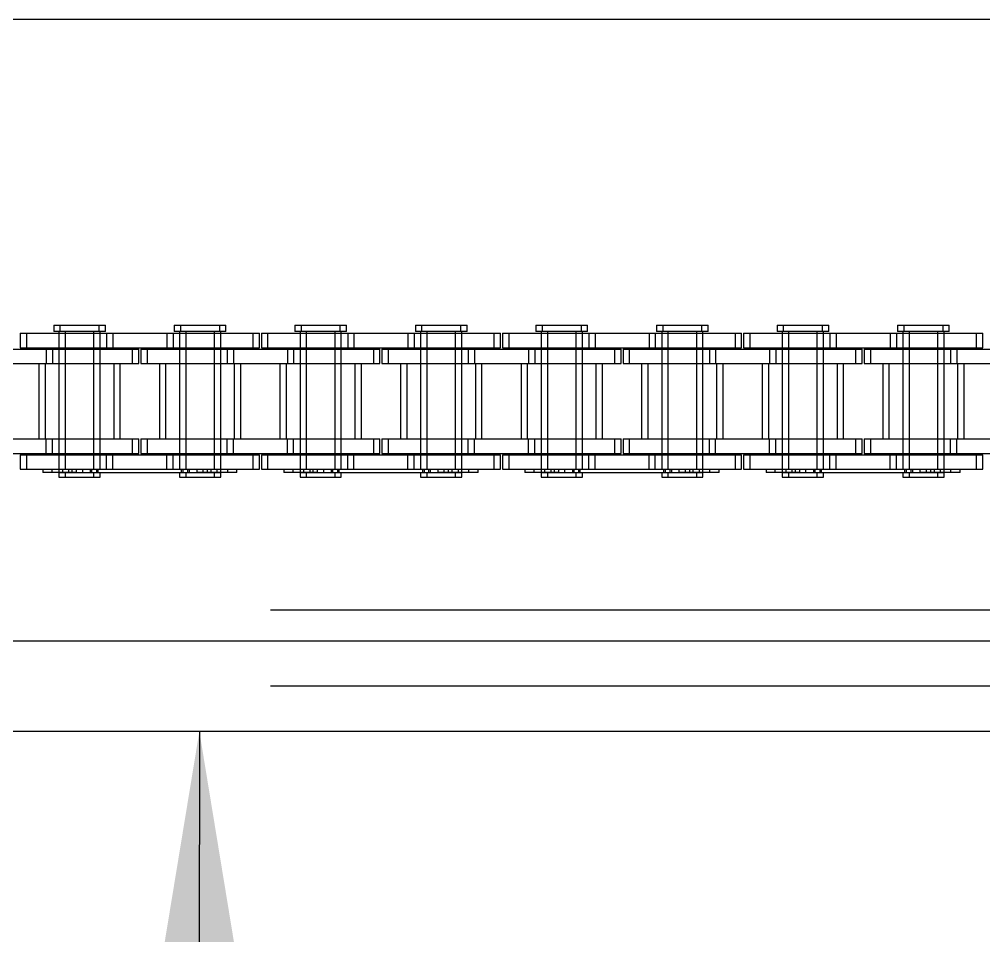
# Model space of a CAD drawing. Header units: metres. Extents: x 0 to 21025, y 0 to 14850.
# Drawn here: x 4053.5 to 4155.1, y 9025.1 to 9121.6 of the extents above; entities that cross this region are included whole.
import ezdxf

# ---------------------------------------------------------------- set-up
doc = ezdxf.new("R2010")
doc.units = ezdxf.units.M
doc.header["$LTSCALE"] = 25
doc.linetypes.add('HIDDEN2', pattern=[4.7625, 3.175, -1.5875])
for name, color, linetype in [('SDM', 7, 'Continuous'), ('SL4', 4, 'Continuous'), ('ST1', 7, 'HIDDEN2')]:
    doc.layers.add(name, color=color, linetype=linetype)
doc.styles.add('ROMANS', font='ROMANS.SHX')
doc.dimstyles.new('25___1-25', dxfattribs={"dimscale": 25, "dimtxt": 2.5, "dimasz": 2, "dimexe": 1.5, "dimexo": 1, "dimgap": 0.5, "dimtad": 1, "dimzin": 12, "dimtxsty": 'ROMANS', "dimcen": 0, "dimclrd": 256, "dimclre": 256, "dimclrt": 3, "dimazin": 3, "dimtfac": 1, "dimtmove": 0, "dimatfit": 0, "dimfxl": 1, "dimlwd": -1, "dimlwe": -1, "dimarcsym": 0})

msp = doc.modelspace()

# ---------------------------------------------------------------- linework, layer by layer
at = {"layer": 'SL4'}
for p, q in [((3548.761, 9121.619), (4873.736, 9121.619)), ((3548.761, 9056.144), (4873.736, 9056.144)), ((4873.736, 9046.619), (3548.761, 9046.619))]:
    msp.add_line(p, q, dxfattribs=at)
at = {"layer": 'ST1'}
for p, q in [((4057.136, 9089.384), (4061.933, 9089.384)), ((4057.136, 9089.384), (4057.136, 9088.725)), ((4057.792, 9089.384), (4057.792, 9088.725)), ((4061.933, 9089.384), (4062.589, 9089.384)), ((4061.933, 9088.725), (4061.933, 9089.384)), ((4062.589, 9088.725), (4062.589, 9089.384)), ((4069.836, 9089.384), (4074.633, 9089.384)), ((4069.836, 9089.384), (4069.836, 9088.725)), ((4070.492, 9089.384), (4070.492, 9088.725)), ((4074.633, 9089.384), (4075.289, 9089.384)), ((4074.633, 9088.725), (4074.633, 9089.384)), ((4075.289, 9088.725), (4075.289, 9089.384)), ((4082.536, 9089.384), (4087.333, 9089.384)), ((4082.536, 9089.384), (4082.536, 9088.725)), ((4083.192, 9089.384), (4083.192, 9088.725)), ((4087.333, 9089.384), (4087.989, 9089.384)), ((4087.333, 9088.725), (4087.333, 9089.384)), ((4087.989, 9088.725), (4087.989, 9089.384)), ((4095.236, 9089.384), (4100.033, 9089.384)), ((4095.236, 9089.384), (4095.236, 9088.725)), ((4095.892, 9089.384), (4095.892, 9088.725)), ((4100.033, 9089.384), (4100.689, 9089.384)), ((4100.033, 9088.725), (4100.033, 9089.384)), ((4100.689, 9088.725), (4100.689, 9089.384)), ((4107.936, 9089.384), (4112.733, 9089.384)), ((4107.936, 9089.384), (4107.936, 9088.725)), ((4108.592, 9089.384), (4108.592, 9088.725)), ((4112.733, 9089.384), (4113.389, 9089.384)), ((4112.733, 9088.725), (4112.733, 9089.384)), ((4113.389, 9088.725), (4113.389, 9089.384)), ((4120.636, 9089.384), (4125.433, 9089.384)), ((4120.636, 9089.384), (4120.636, 9088.725)), ((4121.292, 9089.384), (4121.292, 9088.725)), ((4125.433, 9089.384), (4126.089, 9089.384)), ((4125.433, 9088.725), (4125.433, 9089.384)), ((4126.089, 9088.725), (4126.089, 9089.384)), ((4133.336, 9089.384), (4138.133, 9089.384)), ((4133.336, 9089.384), (4133.336, 9088.725)), ((4133.992, 9089.384), (4133.992, 9088.725)), ((4138.133, 9089.384), (4138.789, 9089.384)), ((4138.133, 9088.725), (4138.133, 9089.384)), ((4138.789, 9088.725), (4138.789, 9089.384)), ((4146.036, 9089.384), (4150.833, 9089.384)), ((4146.036, 9089.384), (4146.036, 9088.725)), ((4146.692, 9089.384), (4146.692, 9088.725)), ((4150.833, 9089.384), (4151.489, 9089.384)), ((4150.833, 9088.725), (4150.833, 9089.384)), ((4151.489, 9088.725), (4151.489, 9089.384)), ((4053.615, 9088.541), (4062.71, 9088.541)), ((4053.615, 9088.541), (4053.615, 9087.021)), ((4054.27, 9088.541), (4054.27, 9087.021)), ((4061.933, 9088.725), (4057.136, 9088.725)), ((4057.69, 9088.725), (4057.69, 9074.227)), ((4057.69, 9088.541), (4057.69, 9087.021)), ((4058.345, 9088.725), (4058.345, 9074.227)), ((4058.345, 9088.541), (4058.345, 9087.021)), ((4061.38, 9074.227), (4061.38, 9088.725)), ((4061.38, 9087.021), (4061.38, 9088.541)), ((4062.589, 9088.725), (4061.933, 9088.725)), ((4062.035, 9074.227), (4062.035, 9088.725)), ((4062.035, 9087.021), (4062.035, 9088.541)), ((4062.71, 9088.541), (4062.71, 9087.021)), ((4062.71, 9088.541), (4069.06, 9088.541)), ((4063.365, 9088.541), (4063.365, 9087.021)), ((4069.06, 9088.541), (4069.06, 9087.021)), ((4069.06, 9088.541), (4078.155, 9088.541)), ((4069.715, 9088.541), (4069.715, 9087.021)), ((4074.633, 9088.725), (4069.836, 9088.725)), ((4070.39, 9088.725), (4070.39, 9074.227)), ((4070.39, 9088.541), (4070.39, 9087.021)), ((4071.045, 9088.725), (4071.045, 9074.227)), ((4071.045, 9088.541), (4071.045, 9087.021)), ((4074.08, 9074.227), (4074.08, 9088.725)), ((4074.08, 9087.021), (4074.08, 9088.541)), ((4075.289, 9088.725), (4074.633, 9088.725)), ((4074.735, 9074.227), (4074.735, 9088.725)), ((4074.735, 9087.021), (4074.735, 9088.541)), ((4078.155, 9088.541), (4078.81, 9088.541)), ((4078.155, 9087.021), (4078.155, 9088.541)), ((4078.81, 9087.021), (4078.81, 9088.541)), ((4079.015, 9088.541), (4088.11, 9088.541)), ((4079.015, 9088.541), (4079.015, 9087.021)), ((4079.67, 9088.541), (4079.67, 9087.021)), ((4087.333, 9088.725), (4082.536, 9088.725)), ((4083.09, 9088.725), (4083.09, 9074.227)), ((4083.09, 9088.541), (4083.09, 9087.021)), ((4083.745, 9088.725), (4083.745, 9074.227)), ((4083.745, 9088.541), (4083.745, 9087.021)), ((4086.78, 9074.227), (4086.78, 9088.725)), ((4086.78, 9087.021), (4086.78, 9088.541)), ((4087.989, 9088.725), (4087.333, 9088.725)), ((4087.435, 9074.227), (4087.435, 9088.725)), ((4087.435, 9087.021), (4087.435, 9088.541)), ((4088.11, 9088.541), (4088.11, 9087.021)), ((4088.11, 9088.541), (4094.46, 9088.541)), ((4088.765, 9088.541), (4088.765, 9087.021)), ((4094.46, 9088.541), (4094.46, 9087.021)), ((4094.46, 9088.541), (4103.555, 9088.541)), ((4095.115, 9088.541), (4095.115, 9087.021)), ((4100.033, 9088.725), (4095.236, 9088.725)), ((4095.79, 9088.725), (4095.79, 9074.227)), ((4095.79, 9088.541), (4095.79, 9087.021)), ((4096.445, 9088.725), (4096.445, 9074.227)), ((4096.445, 9088.541), (4096.445, 9087.021)), ((4099.48, 9074.227), (4099.48, 9088.725)), ((4099.48, 9087.021), (4099.48, 9088.541)), ((4100.689, 9088.725), (4100.033, 9088.725)), ((4100.135, 9074.227), (4100.135, 9088.725)), ((4100.135, 9087.021), (4100.135, 9088.541)), ((4103.555, 9088.541), (4104.21, 9088.541)), ((4103.555, 9087.021), (4103.555, 9088.541)), ((4104.21, 9087.021), (4104.21, 9088.541)), ((4104.415, 9088.541), (4113.51, 9088.541)), ((4104.415, 9088.541), (4104.415, 9087.021)), ((4105.07, 9088.541), (4105.07, 9087.021)), ((4112.733, 9088.725), (4107.936, 9088.725)), ((4108.49, 9088.725), (4108.49, 9074.227)), ((4108.49, 9088.541), (4108.49, 9087.021)), ((4109.145, 9088.725), (4109.145, 9074.227)), ((4109.145, 9088.541), (4109.145, 9087.021)), ((4112.18, 9074.227), (4112.18, 9088.725)), ((4112.18, 9087.021), (4112.18, 9088.541)), ((4113.389, 9088.725), (4112.733, 9088.725)), ((4112.835, 9074.227), (4112.835, 9088.725)), ((4112.835, 9087.021), (4112.835, 9088.541)), ((4113.51, 9088.541), (4113.51, 9087.021)), ((4113.51, 9088.541), (4119.86, 9088.541)), ((4114.165, 9088.541), (4114.165, 9087.021)), ((4119.86, 9088.541), (4119.86, 9087.021)), ((4119.86, 9088.541), (4128.955, 9088.541)), ((4120.515, 9088.541), (4120.515, 9087.021)), ((4125.433, 9088.725), (4120.636, 9088.725)), ((4121.19, 9088.725), (4121.19, 9074.227)), ((4121.19, 9088.541), (4121.19, 9087.021)), ((4121.845, 9088.725), (4121.845, 9074.227)), ((4121.845, 9088.541), (4121.845, 9087.021)), ((4124.88, 9074.227), (4124.88, 9088.725)), ((4124.88, 9087.021), (4124.88, 9088.541)), ((4126.089, 9088.725), (4125.433, 9088.725)), ((4125.535, 9074.227), (4125.535, 9088.725)), ((4125.535, 9087.021), (4125.535, 9088.541)), ((4128.955, 9088.541), (4129.61, 9088.541)), ((4128.955, 9087.021), (4128.955, 9088.541)), ((4129.61, 9087.021), (4129.61, 9088.541)), ((4129.815, 9088.541), (4138.91, 9088.541)), ((4129.815, 9088.541), (4129.815, 9087.021)), ((4130.47, 9088.541), (4130.47, 9087.021)), ((4138.133, 9088.725), (4133.336, 9088.725)), ((4133.89, 9088.725), (4133.89, 9074.227)), ((4133.89, 9088.541), (4133.89, 9087.021)), ((4134.545, 9088.725), (4134.545, 9074.227)), ((4134.545, 9088.541), (4134.545, 9087.021)), ((4137.58, 9074.227), (4137.58, 9088.725)), ((4137.58, 9087.021), (4137.58, 9088.541)), ((4138.789, 9088.725), (4138.133, 9088.725)), ((4138.235, 9074.227), (4138.235, 9088.725)), ((4138.235, 9087.021), (4138.235, 9088.541)), ((4138.91, 9088.541), (4138.91, 9087.021)), ((4138.91, 9088.541), (4145.26, 9088.541)), ((4139.565, 9088.541), (4139.565, 9087.021)), ((4145.26, 9088.541), (4145.26, 9087.021)), ((4145.26, 9088.541), (4154.355, 9088.541)), ((4145.915, 9088.541), (4145.915, 9087.021)), ((4150.833, 9088.725), (4146.036, 9088.725)), ((4146.59, 9088.725), (4146.59, 9074.227)), ((4146.59, 9088.541), (4146.59, 9087.021)), ((4147.245, 9088.725), (4147.245, 9074.227)), ((4147.245, 9088.541), (4147.245, 9087.021)), ((4150.28, 9074.227), (4150.28, 9088.725)), ((4150.28, 9087.021), (4150.28, 9088.541)), ((4151.489, 9088.725), (4150.833, 9088.725)), ((4150.935, 9074.227), (4150.935, 9088.725)), ((4150.935, 9087.021), (4150.935, 9088.541)), ((4154.355, 9088.541), (4155.01, 9088.541)), ((4154.355, 9087.021), (4154.355, 9088.541)), ((4155.01, 9087.021), (4155.01, 9088.541)), ((4050.01, 9086.869), (4056.36, 9086.869)), ((4053.615, 9087.021), (4062.71, 9087.021)), ((4056.36, 9086.869), (4056.36, 9085.349)), ((4056.36, 9086.869), (4065.455, 9086.869)), ((4057.015, 9086.869), (4057.015, 9085.349)), ((4057.69, 9086.869), (4057.69, 9085.349)), ((4058.345, 9086.869), (4058.345, 9085.349)), ((4061.38, 9085.349), (4061.38, 9086.869)), ((4062.035, 9085.349), (4062.035, 9086.869)), ((4062.71, 9087.021), (4069.06, 9087.021)), ((4065.455, 9086.869), (4066.11, 9086.869)), ((4065.455, 9085.349), (4065.455, 9086.869)), ((4066.11, 9085.349), (4066.11, 9086.869)), ((4066.315, 9086.869), (4075.41, 9086.869)), ((4066.315, 9086.869), (4066.315, 9085.349)), ((4066.97, 9086.869), (4066.97, 9085.349)), ((4069.06, 9087.021), (4078.155, 9087.021)), ((4070.39, 9086.869), (4070.39, 9085.349)), ((4071.045, 9086.869), (4071.045, 9085.349)), ((4074.08, 9085.349), (4074.08, 9086.869)), ((4074.735, 9085.349), (4074.735, 9086.869)), ((4075.41, 9086.869), (4075.41, 9085.349)), ((4075.41, 9086.869), (4081.76, 9086.869)), ((4076.065, 9086.869), (4076.065, 9085.349)), ((4078.155, 9087.021), (4078.81, 9087.021)), ((4079.015, 9087.021), (4088.11, 9087.021)), ((4081.76, 9086.869), (4081.76, 9085.349)), ((4081.76, 9086.869), (4090.855, 9086.869)), ((4082.415, 9086.869), (4082.415, 9085.349)), ((4083.09, 9086.869), (4083.09, 9085.349)), ((4083.745, 9086.869), (4083.745, 9085.349)), ((4086.78, 9085.349), (4086.78, 9086.869)), ((4087.435, 9085.349), (4087.435, 9086.869)), ((4088.11, 9087.021), (4094.46, 9087.021)), ((4090.855, 9086.869), (4091.51, 9086.869)), ((4090.855, 9085.349), (4090.855, 9086.869)), ((4091.51, 9085.349), (4091.51, 9086.869)), ((4091.715, 9086.869), (4100.81, 9086.869)), ((4091.715, 9086.869), (4091.715, 9085.349)), ((4092.37, 9086.869), (4092.37, 9085.349)), ((4094.46, 9087.021), (4103.555, 9087.021)), ((4095.79, 9086.869), (4095.79, 9085.349)), ((4096.445, 9086.869), (4096.445, 9085.349)), ((4099.48, 9085.349), (4099.48, 9086.869)), ((4100.135, 9085.349), (4100.135, 9086.869)), ((4100.81, 9086.869), (4100.81, 9085.349)), ((4100.81, 9086.869), (4107.16, 9086.869)), ((4101.465, 9086.869), (4101.465, 9085.349)), ((4103.555, 9087.021), (4104.21, 9087.021)), ((4104.415, 9087.021), (4113.51, 9087.021)), ((4107.16, 9086.869), (4107.16, 9085.349)), ((4107.16, 9086.869), (4116.255, 9086.869)), ((4107.815, 9086.869), (4107.815, 9085.349)), ((4108.49, 9086.869), (4108.49, 9085.349)), ((4109.145, 9086.869), (4109.145, 9085.349)), ((4112.18, 9085.349), (4112.18, 9086.869)), ((4112.835, 9085.349), (4112.835, 9086.869)), ((4113.51, 9087.021), (4119.86, 9087.021)), ((4116.255, 9086.869), (4116.91, 9086.869)), ((4116.255, 9085.349), (4116.255, 9086.869)), ((4116.91, 9085.349), (4116.91, 9086.869)), ((4117.115, 9086.869), (4126.21, 9086.869)), ((4117.115, 9086.869), (4117.115, 9085.349)), ((4117.77, 9086.869), (4117.77, 9085.349)), ((4119.86, 9087.021), (4128.955, 9087.021)), ((4121.19, 9086.869), (4121.19, 9085.349)), ((4121.845, 9086.869), (4121.845, 9085.349)), ((4124.88, 9085.349), (4124.88, 9086.869)), ((4125.535, 9085.349), (4125.535, 9086.869)), ((4126.21, 9086.869), (4126.21, 9085.349)), ((4126.21, 9086.869), (4132.56, 9086.869)), ((4126.865, 9086.869), (4126.865, 9085.349)), ((4128.955, 9087.021), (4129.61, 9087.021)), ((4129.815, 9087.021), (4138.91, 9087.021)), ((4132.56, 9086.869), (4132.56, 9085.349)), ((4132.56, 9086.869), (4141.655, 9086.869)), ((4133.215, 9086.869), (4133.215, 9085.349)), ((4133.89, 9086.869), (4133.89, 9085.349)), ((4134.545, 9086.869), (4134.545, 9085.349)), ((4137.58, 9085.349), (4137.58, 9086.869)), ((4138.235, 9085.349), (4138.235, 9086.869)), ((4138.91, 9087.021), (4145.26, 9087.021)), ((4141.655, 9086.869), (4142.31, 9086.869)), ((4141.655, 9085.349), (4141.655, 9086.869)), ((4142.31, 9085.349), (4142.31, 9086.869)), ((4142.515, 9086.869), (4151.61, 9086.869)), ((4142.515, 9086.869), (4142.515, 9085.349)), ((4143.17, 9086.869), (4143.17, 9085.349)), ((4145.26, 9087.021), (4154.355, 9087.021)), ((4146.59, 9086.869), (4146.59, 9085.349)), ((4147.245, 9086.869), (4147.245, 9085.349)), ((4150.28, 9085.349), (4150.28, 9086.869)), ((4150.935, 9085.349), (4150.935, 9086.869)), ((4151.61, 9086.869), (4151.61, 9085.349)), ((4151.61, 9086.869), (4157.96, 9086.869)), ((4152.265, 9086.869), (4152.265, 9085.349)), ((4154.355, 9087.021), (4155.01, 9087.021)), ((4050.01, 9085.349), (4056.36, 9085.349)), ((4055.575, 9085.349), (4055.575, 9077.419)), ((4056.23, 9085.349), (4056.23, 9077.419)), ((4056.36, 9085.349), (4065.455, 9085.349)), ((4057.69, 9085.349), (4057.69, 9077.419)), ((4058.345, 9085.349), (4058.345, 9077.419)), ((4061.38, 9077.419), (4061.38, 9085.349)), ((4062.035, 9077.419), (4062.035, 9085.349)), ((4063.495, 9077.419), (4063.495, 9085.349)), ((4064.15, 9077.419), (4064.15, 9085.349)), ((4065.455, 9085.349), (4066.11, 9085.349)), ((4066.315, 9085.349), (4075.41, 9085.349)), ((4068.275, 9085.349), (4068.275, 9077.419)), ((4068.93, 9085.349), (4068.93, 9077.419)), ((4070.39, 9085.349), (4070.39, 9077.419)), ((4071.045, 9085.349), (4071.045, 9077.419)), ((4074.08, 9077.419), (4074.08, 9085.349)), ((4074.735, 9077.419), (4074.735, 9085.349)), ((4075.41, 9085.349), (4081.76, 9085.349)), ((4076.195, 9077.419), (4076.195, 9085.349)), ((4076.85, 9077.419), (4076.85, 9085.349)), ((4080.975, 9085.349), (4080.975, 9077.419)), ((4081.63, 9085.349), (4081.63, 9077.419)), ((4081.76, 9085.349), (4090.855, 9085.349)), ((4083.09, 9085.349), (4083.09, 9077.419)), ((4083.745, 9085.349), (4083.745, 9077.419)), ((4086.78, 9077.419), (4086.78, 9085.349)), ((4087.435, 9077.419), (4087.435, 9085.349)), ((4088.895, 9077.419), (4088.895, 9085.349)), ((4089.55, 9077.419), (4089.55, 9085.349)), ((4090.855, 9085.349), (4091.51, 9085.349)), ((4091.715, 9085.349), (4100.81, 9085.349)), ((4093.675, 9085.349), (4093.675, 9077.419)), ((4094.33, 9085.349), (4094.33, 9077.419)), ((4095.79, 9085.349), (4095.79, 9077.419)), ((4096.445, 9085.349), (4096.445, 9077.419)), ((4099.48, 9077.419), (4099.48, 9085.349)), ((4100.135, 9077.419), (4100.135, 9085.349)), ((4100.81, 9085.349), (4107.16, 9085.349)), ((4101.595, 9077.419), (4101.595, 9085.349)), ((4102.25, 9077.419), (4102.25, 9085.349)), ((4106.375, 9085.349), (4106.375, 9077.419)), ((4107.03, 9085.349), (4107.03, 9077.419)), ((4107.16, 9085.349), (4116.255, 9085.349)), ((4108.49, 9085.349), (4108.49, 9077.419)), ((4109.145, 9085.349), (4109.145, 9077.419)), ((4112.18, 9077.419), (4112.18, 9085.349)), ((4112.835, 9077.419), (4112.835, 9085.349)), ((4114.295, 9077.419), (4114.295, 9085.349)), ((4114.95, 9077.419), (4114.95, 9085.349)), ((4116.255, 9085.349), (4116.91, 9085.349)), ((4117.115, 9085.349), (4126.21, 9085.349)), ((4119.075, 9085.349), (4119.075, 9077.419)), ((4119.73, 9085.349), (4119.73, 9077.419)), ((4121.19, 9085.349), (4121.19, 9077.419)), ((4121.845, 9085.349), (4121.845, 9077.419)), ((4124.88, 9077.419), (4124.88, 9085.349)), ((4125.535, 9077.419), (4125.535, 9085.349)), ((4126.21, 9085.349), (4132.56, 9085.349)), ((4126.995, 9077.419), (4126.995, 9085.349)), ((4127.65, 9077.419), (4127.65, 9085.349)), ((4131.775, 9085.349), (4131.775, 9077.419)), ((4132.43, 9085.349), (4132.43, 9077.419)), ((4132.56, 9085.349), (4141.655, 9085.349)), ((4133.89, 9085.349), (4133.89, 9077.419)), ((4134.545, 9085.349), (4134.545, 9077.419)), ((4137.58, 9077.419), (4137.58, 9085.349)), ((4138.235, 9077.419), (4138.235, 9085.349)), ((4139.695, 9077.419), (4139.695, 9085.349)), ((4140.35, 9077.419), (4140.35, 9085.349)), ((4141.655, 9085.349), (4142.31, 9085.349)), ((4142.515, 9085.349), (4151.61, 9085.349)), ((4144.475, 9085.349), (4144.475, 9077.419)), ((4145.13, 9085.349), (4145.13, 9077.419)), ((4146.59, 9085.349), (4146.59, 9077.419)), ((4147.245, 9085.349), (4147.245, 9077.419)), ((4150.28, 9077.419), (4150.28, 9085.349)), ((4150.935, 9077.419), (4150.935, 9085.349)), ((4151.61, 9085.349), (4157.96, 9085.349)), ((4152.395, 9077.419), (4152.395, 9085.349)), ((4153.05, 9077.419), (4153.05, 9085.349)), ((4050.01, 9077.419), (4056.36, 9077.419)), ((4056.36, 9075.899), (4056.36, 9077.419)), ((4056.36, 9077.419), (4065.455, 9077.419)), ((4057.015, 9075.899), (4057.015, 9077.419)), ((4057.69, 9077.419), (4057.69, 9075.899)), ((4058.345, 9077.419), (4058.345, 9075.899)), ((4061.38, 9075.899), (4061.38, 9077.419)), ((4062.035, 9075.899), (4062.035, 9077.419)), ((4065.455, 9077.419), (4066.11, 9077.419)), ((4065.455, 9075.899), (4065.455, 9077.419)), ((4066.11, 9075.899), (4066.11, 9077.419)), ((4066.315, 9077.419), (4075.41, 9077.419)), ((4066.315, 9077.419), (4066.315, 9075.899)), ((4066.97, 9077.419), (4066.97, 9075.899)), ((4070.39, 9077.419), (4070.39, 9075.899)), ((4071.045, 9077.419), (4071.045, 9075.899)), ((4074.08, 9075.899), (4074.08, 9077.419)), ((4074.735, 9075.899), (4074.735, 9077.419)), ((4075.41, 9075.899), (4075.41, 9077.419)), ((4075.41, 9077.419), (4081.76, 9077.419)), ((4076.065, 9075.899), (4076.065, 9077.419)), ((4081.76, 9075.899), (4081.76, 9077.419)), ((4081.76, 9077.419), (4090.855, 9077.419)), ((4082.415, 9075.899), (4082.415, 9077.419)), ((4083.09, 9077.419), (4083.09, 9075.899)), ((4083.745, 9077.419), (4083.745, 9075.899)), ((4086.78, 9075.899), (4086.78, 9077.419)), ((4087.435, 9075.899), (4087.435, 9077.419)), ((4090.855, 9077.419), (4091.51, 9077.419)), ((4090.855, 9075.899), (4090.855, 9077.419)), ((4091.51, 9075.899), (4091.51, 9077.419)), ((4091.715, 9077.419), (4100.81, 9077.419)), ((4091.715, 9077.419), (4091.715, 9075.899)), ((4092.37, 9077.419), (4092.37, 9075.899)), ((4095.79, 9077.419), (4095.79, 9075.899)), ((4096.445, 9077.419), (4096.445, 9075.899)), ((4099.48, 9075.899), (4099.48, 9077.419)), ((4100.135, 9075.899), (4100.135, 9077.419)), ((4100.81, 9075.899), (4100.81, 9077.419)), ((4100.81, 9077.419), (4107.16, 9077.419)), ((4101.465, 9075.899), (4101.465, 9077.419)), ((4107.16, 9075.899), (4107.16, 9077.419)), ((4107.16, 9077.419), (4116.255, 9077.419)), ((4107.815, 9075.899), (4107.815, 9077.419)), ((4108.49, 9077.419), (4108.49, 9075.899)), ((4109.145, 9077.419), (4109.145, 9075.899)), ((4112.18, 9075.899), (4112.18, 9077.419)), ((4112.835, 9075.899), (4112.835, 9077.419)), ((4116.255, 9077.419), (4116.91, 9077.419)), ((4116.255, 9075.899), (4116.255, 9077.419)), ((4116.91, 9075.899), (4116.91, 9077.419)), ((4117.115, 9077.419), (4126.21, 9077.419)), ((4117.115, 9077.419), (4117.115, 9075.899)), ((4117.77, 9077.419), (4117.77, 9075.899)), ((4121.19, 9077.419), (4121.19, 9075.899)), ((4121.845, 9077.419), (4121.845, 9075.899)), ((4124.88, 9075.899), (4124.88, 9077.419)), ((4125.535, 9075.899), (4125.535, 9077.419)), ((4126.21, 9075.899), (4126.21, 9077.419)), ((4126.21, 9077.419), (4132.56, 9077.419)), ((4126.865, 9075.899), (4126.865, 9077.419)), ((4132.56, 9075.899), (4132.56, 9077.419)), ((4132.56, 9077.419), (4141.655, 9077.419)), ((4133.215, 9075.899), (4133.215, 9077.419)), ((4133.89, 9077.419), (4133.89, 9075.899)), ((4134.545, 9077.419), (4134.545, 9075.899)), ((4137.58, 9075.899), (4137.58, 9077.419)), ((4138.235, 9075.899), (4138.235, 9077.419)), ((4141.655, 9077.419), (4142.31, 9077.419)), ((4141.655, 9075.899), (4141.655, 9077.419)), ((4142.31, 9075.899), (4142.31, 9077.419)), ((4142.515, 9077.419), (4151.61, 9077.419)), ((4142.515, 9077.419), (4142.515, 9075.899)), ((4143.17, 9077.419), (4143.17, 9075.899)), ((4146.59, 9077.419), (4146.59, 9075.899)), ((4147.245, 9077.419), (4147.245, 9075.899)), ((4150.28, 9075.899), (4150.28, 9077.419)), ((4150.935, 9075.899), (4150.935, 9077.419)), ((4151.61, 9075.899), (4151.61, 9077.419)), ((4151.61, 9077.419), (4157.96, 9077.419)), ((4152.265, 9075.899), (4152.265, 9077.419)), ((4050.01, 9075.899), (4056.36, 9075.899)), ((4053.615, 9075.747), (4062.71, 9075.747)), ((4053.615, 9075.747), (4053.615, 9074.227)), ((4054.27, 9075.747), (4054.27, 9074.227)), ((4056.36, 9075.899), (4065.455, 9075.899)), ((4057.69, 9075.747), (4057.69, 9073.894)), ((4058.345, 9075.747), (4058.345, 9074.227)), ((4061.38, 9074.227), (4061.38, 9075.747)), ((4062.035, 9074.227), (4062.035, 9075.747)), ((4062.71, 9074.227), (4062.71, 9075.747)), ((4062.71, 9075.747), (4069.06, 9075.747)), ((4063.365, 9074.227), (4063.365, 9075.747)), ((4065.455, 9075.899), (4066.11, 9075.899)), ((4066.315, 9075.899), (4075.41, 9075.899)), ((4069.06, 9074.227), (4069.06, 9075.747)), ((4069.06, 9075.747), (4078.155, 9075.747)), ((4069.715, 9074.227), (4069.715, 9075.747)), ((4070.39, 9075.747), (4070.39, 9074.227)), ((4071.045, 9075.747), (4071.045, 9074.227)), ((4074.08, 9074.227), (4074.08, 9075.747)), ((4074.735, 9073.894), (4074.735, 9075.747)), ((4075.41, 9075.899), (4081.76, 9075.899)), ((4078.155, 9075.747), (4078.81, 9075.747)), ((4078.155, 9074.227), (4078.155, 9075.747)), ((4078.81, 9074.227), (4078.81, 9075.747)), ((4079.015, 9075.747), (4088.11, 9075.747)), ((4079.015, 9075.747), (4079.015, 9074.227)), ((4079.67, 9075.747), (4079.67, 9074.227)), ((4081.76, 9075.899), (4090.855, 9075.899)), ((4083.09, 9075.747), (4083.09, 9073.894)), ((4083.745, 9075.747), (4083.745, 9074.227)), ((4086.78, 9074.227), (4086.78, 9075.747)), ((4087.435, 9074.227), (4087.435, 9075.747)), ((4088.11, 9074.227), (4088.11, 9075.747)), ((4088.11, 9075.747), (4094.46, 9075.747)), ((4088.765, 9074.227), (4088.765, 9075.747)), ((4090.855, 9075.899), (4091.51, 9075.899)), ((4091.715, 9075.899), (4100.81, 9075.899)), ((4094.46, 9074.227), (4094.46, 9075.747)), ((4094.46, 9075.747), (4103.555, 9075.747)), ((4095.115, 9074.227), (4095.115, 9075.747)), ((4095.79, 9075.747), (4095.79, 9074.227)), ((4096.445, 9075.747), (4096.445, 9074.227)), ((4099.48, 9074.227), (4099.48, 9075.747)), ((4100.135, 9073.894), (4100.135, 9075.747)), ((4100.81, 9075.899), (4107.16, 9075.899)), ((4103.555, 9075.747), (4104.21, 9075.747)), ((4103.555, 9074.227), (4103.555, 9075.747)), ((4104.21, 9074.227), (4104.21, 9075.747)), ((4104.415, 9075.747), (4113.51, 9075.747)), ((4104.415, 9075.747), (4104.415, 9074.227)), ((4105.07, 9075.747), (4105.07, 9074.227)), ((4107.16, 9075.899), (4116.255, 9075.899)), ((4108.49, 9075.747), (4108.49, 9073.894)), ((4109.145, 9075.747), (4109.145, 9074.227)), ((4112.18, 9074.227), (4112.18, 9075.747)), ((4112.835, 9074.227), (4112.835, 9075.747)), ((4113.51, 9074.227), (4113.51, 9075.747)), ((4113.51, 9075.747), (4119.86, 9075.747)), ((4114.165, 9074.227), (4114.165, 9075.747)), ((4116.255, 9075.899), (4116.91, 9075.899)), ((4117.115, 9075.899), (4126.21, 9075.899)), ((4119.86, 9074.227), (4119.86, 9075.747)), ((4119.86, 9075.747), (4128.955, 9075.747)), ((4120.515, 9074.227), (4120.515, 9075.747)), ((4121.19, 9075.747), (4121.19, 9074.227)), ((4121.845, 9075.747), (4121.845, 9074.227)), ((4124.88, 9074.227), (4124.88, 9075.747)), ((4125.535, 9073.894), (4125.535, 9075.747)), ((4126.21, 9075.899), (4132.56, 9075.899)), ((4128.955, 9075.747), (4129.61, 9075.747)), ((4128.955, 9074.227), (4128.955, 9075.747)), ((4129.61, 9074.227), (4129.61, 9075.747)), ((4129.815, 9075.747), (4138.91, 9075.747)), ((4129.815, 9075.747), (4129.815, 9074.227)), ((4130.47, 9075.747), (4130.47, 9074.227)), ((4132.56, 9075.899), (4141.655, 9075.899)), ((4133.89, 9075.747), (4133.89, 9073.894)), ((4134.545, 9075.747), (4134.545, 9074.227)), ((4137.58, 9074.227), (4137.58, 9075.747)), ((4138.235, 9074.227), (4138.235, 9075.747)), ((4138.91, 9074.227), (4138.91, 9075.747)), ((4138.91, 9075.747), (4145.26, 9075.747)), ((4139.565, 9074.227), (4139.565, 9075.747)), ((4141.655, 9075.899), (4142.31, 9075.899)), ((4142.515, 9075.899), (4151.61, 9075.899)), ((4145.26, 9074.227), (4145.26, 9075.747)), ((4145.26, 9075.747), (4154.355, 9075.747)), ((4145.915, 9074.227), (4145.915, 9075.747)), ((4146.59, 9075.747), (4146.59, 9074.227)), ((4147.245, 9075.747), (4147.245, 9074.227)), ((4150.28, 9074.227), (4150.28, 9075.747)), ((4150.935, 9073.894), (4150.935, 9075.747)), ((4151.61, 9075.899), (4157.96, 9075.899)), ((4154.355, 9075.747), (4155.01, 9075.747)), ((4154.355, 9074.227), (4154.355, 9075.747)), ((4155.01, 9074.227), (4155.01, 9075.747)), ((4053.615, 9074.227), (4062.71, 9074.227)), ((4055.983, 9074.227), (4055.983, 9073.894)), ((4059.535, 9073.894), (4055.983, 9073.894)), ((4056.959, 9073.894), (4056.959, 9074.227)), ((4058.059, 9074.227), (4058.059, 9073.858)), ((4058.714, 9074.227), (4058.714, 9073.858)), ((4059.083, 9073.894), (4059.083, 9074.227)), ((4059.535, 9073.894), (4059.535, 9074.227)), ((4059.535, 9073.894), (4072.235, 9073.894)), ((4060.19, 9073.894), (4060.19, 9074.227)), ((4061.011, 9073.858), (4061.011, 9074.227)), ((4061.154, 9073.894), (4061.154, 9074.227)), ((4061.666, 9073.858), (4061.666, 9074.227)), ((4061.809, 9073.894), (4061.809, 9074.227)), ((4062.71, 9074.227), (4069.06, 9074.227)), ((4069.06, 9074.227), (4078.155, 9074.227)), ((4070.616, 9073.894), (4070.616, 9074.227)), ((4070.759, 9074.227), (4070.759, 9073.858)), ((4071.271, 9073.894), (4071.271, 9074.227)), ((4071.414, 9074.227), (4071.414, 9073.858)), ((4072.235, 9073.894), (4072.235, 9074.227)), ((4075.466, 9073.894), (4072.235, 9073.894)), ((4072.89, 9073.894), (4072.89, 9074.227)), ((4073.342, 9073.894), (4073.342, 9074.227)), ((4073.711, 9073.858), (4073.711, 9074.227)), ((4074.366, 9073.858), (4074.366, 9074.227)), ((4075.466, 9073.894), (4075.466, 9074.227)), ((4076.442, 9073.894), (4075.466, 9073.894)), ((4076.442, 9073.894), (4076.442, 9074.227)), ((4078.155, 9074.227), (4078.81, 9074.227)), ((4079.015, 9074.227), (4088.11, 9074.227)), ((4081.383, 9074.227), (4081.383, 9073.894)), ((4084.935, 9073.894), (4081.383, 9073.894)), ((4082.359, 9073.894), (4082.359, 9074.227)), ((4083.459, 9074.227), (4083.459, 9073.858)), ((4084.114, 9074.227), (4084.114, 9073.858)), ((4084.483, 9073.894), (4084.483, 9074.227)), ((4084.935, 9073.894), (4084.935, 9074.227)), ((4084.935, 9073.894), (4097.635, 9073.894)), ((4085.59, 9073.894), (4085.59, 9074.227)), ((4086.411, 9073.858), (4086.411, 9074.227)), ((4086.554, 9073.894), (4086.554, 9074.227)), ((4087.066, 9073.858), (4087.066, 9074.227)), ((4087.209, 9073.894), (4087.209, 9074.227)), ((4088.11, 9074.227), (4094.46, 9074.227)), ((4094.46, 9074.227), (4103.555, 9074.227)), ((4096.016, 9073.894), (4096.016, 9074.227)), ((4096.159, 9074.227), (4096.159, 9073.858)), ((4096.671, 9073.894), (4096.671, 9074.227)), ((4096.814, 9074.227), (4096.814, 9073.858)), ((4097.635, 9073.894), (4097.635, 9074.227)), ((4100.866, 9073.894), (4097.635, 9073.894)), ((4098.29, 9073.894), (4098.29, 9074.227)), ((4098.742, 9073.894), (4098.742, 9074.227)), ((4099.111, 9073.858), (4099.111, 9074.227)), ((4099.766, 9073.858), (4099.766, 9074.227)), ((4100.866, 9073.894), (4100.866, 9074.227)), ((4101.842, 9073.894), (4100.866, 9073.894)), ((4101.842, 9073.894), (4101.842, 9074.227)), ((4103.555, 9074.227), (4104.21, 9074.227)), ((4104.415, 9074.227), (4113.51, 9074.227)), ((4106.783, 9074.227), (4106.783, 9073.894)), ((4110.335, 9073.894), (4106.783, 9073.894)), ((4107.759, 9073.894), (4107.759, 9074.227)), ((4108.859, 9074.227), (4108.859, 9073.858)), ((4109.514, 9074.227), (4109.514, 9073.858)), ((4109.883, 9073.894), (4109.883, 9074.227)), ((4110.335, 9073.894), (4110.335, 9074.227)), ((4110.335, 9073.894), (4123.035, 9073.894)), ((4110.99, 9073.894), (4110.99, 9074.227)), ((4111.811, 9073.858), (4111.811, 9074.227)), ((4111.954, 9073.894), (4111.954, 9074.227)), ((4112.466, 9073.858), (4112.466, 9074.227)), ((4112.609, 9073.894), (4112.609, 9074.227)), ((4113.51, 9074.227), (4119.86, 9074.227)), ((4119.86, 9074.227), (4128.955, 9074.227)), ((4121.416, 9073.894), (4121.416, 9074.227)), ((4121.559, 9074.227), (4121.559, 9073.858)), ((4122.071, 9073.894), (4122.071, 9074.227)), ((4122.214, 9074.227), (4122.214, 9073.858)), ((4123.035, 9073.894), (4123.035, 9074.227)), ((4126.266, 9073.894), (4123.035, 9073.894)), ((4123.69, 9073.894), (4123.69, 9074.227)), ((4124.142, 9073.894), (4124.142, 9074.227)), ((4124.511, 9073.858), (4124.511, 9074.227)), ((4125.166, 9073.858), (4125.166, 9074.227)), ((4126.266, 9073.894), (4126.266, 9074.227)), ((4127.242, 9073.894), (4126.266, 9073.894)), ((4127.242, 9073.894), (4127.242, 9074.227)), ((4128.955, 9074.227), (4129.61, 9074.227)), ((4129.815, 9074.227), (4138.91, 9074.227)), ((4132.183, 9074.227), (4132.183, 9073.894)), ((4135.735, 9073.894), (4132.183, 9073.894)), ((4133.159, 9073.894), (4133.159, 9074.227)), ((4134.259, 9074.227), (4134.259, 9073.858)), ((4134.914, 9074.227), (4134.914, 9073.858)), ((4135.283, 9073.894), (4135.283, 9074.227)), ((4135.735, 9073.894), (4135.735, 9074.227)), ((4135.735, 9073.894), (4148.435, 9073.894)), ((4136.39, 9073.894), (4136.39, 9074.227)), ((4137.211, 9073.858), (4137.211, 9074.227)), ((4137.354, 9073.894), (4137.354, 9074.227)), ((4137.866, 9073.858), (4137.866, 9074.227)), ((4138.009, 9073.894), (4138.009, 9074.227)), ((4138.91, 9074.227), (4145.26, 9074.227)), ((4145.26, 9074.227), (4154.355, 9074.227)), ((4146.816, 9073.894), (4146.816, 9074.227)), ((4146.959, 9074.227), (4146.959, 9073.858)), ((4147.471, 9073.894), (4147.471, 9074.227)), ((4147.614, 9074.227), (4147.614, 9073.858)), ((4148.435, 9073.894), (4148.435, 9074.227)), ((4151.666, 9073.894), (4148.435, 9073.894)), ((4149.09, 9073.894), (4149.09, 9074.227)), ((4149.542, 9073.894), (4149.542, 9074.227)), ((4149.911, 9073.858), (4149.911, 9074.227)), ((4150.566, 9073.858), (4150.566, 9074.227)), ((4151.666, 9073.894), (4151.666, 9074.227)), ((4152.642, 9073.894), (4151.666, 9073.894)), ((4152.642, 9073.894), (4152.642, 9074.227)), ((4154.355, 9074.227), (4155.01, 9074.227)), ((4061.38, 9073.858), (4057.69, 9073.858)), ((4057.69, 9073.858), (4057.69, 9073.384)), ((4057.69, 9073.384), (4061.38, 9073.384)), ((4058.345, 9073.858), (4058.345, 9073.384)), ((4062.035, 9073.858), (4061.38, 9073.858)), ((4061.38, 9073.384), (4061.38, 9073.858)), ((4061.38, 9073.384), (4062.035, 9073.384)), ((4062.035, 9073.384), (4062.035, 9073.858)), ((4074.08, 9073.858), (4070.39, 9073.858)), ((4070.39, 9073.858), (4070.39, 9073.384)), ((4070.39, 9073.384), (4074.08, 9073.384)), ((4071.045, 9073.858), (4071.045, 9073.384)), ((4074.735, 9073.858), (4074.08, 9073.858)), ((4074.08, 9073.384), (4074.08, 9073.858)), ((4074.08, 9073.384), (4074.735, 9073.384)), ((4074.735, 9073.384), (4074.735, 9073.858)), ((4086.78, 9073.858), (4083.09, 9073.858)), ((4083.09, 9073.858), (4083.09, 9073.384)), ((4083.09, 9073.384), (4086.78, 9073.384)), ((4083.745, 9073.858), (4083.745, 9073.384)), ((4087.435, 9073.858), (4086.78, 9073.858)), ((4086.78, 9073.384), (4086.78, 9073.858)), ((4086.78, 9073.384), (4087.435, 9073.384)), ((4087.435, 9073.384), (4087.435, 9073.858)), ((4099.48, 9073.858), (4095.79, 9073.858)), ((4095.79, 9073.858), (4095.79, 9073.384)), ((4095.79, 9073.384), (4099.48, 9073.384)), ((4096.445, 9073.858), (4096.445, 9073.384)), ((4100.135, 9073.858), (4099.48, 9073.858)), ((4099.48, 9073.384), (4099.48, 9073.858)), ((4099.48, 9073.384), (4100.135, 9073.384)), ((4100.135, 9073.384), (4100.135, 9073.858)), ((4112.18, 9073.858), (4108.49, 9073.858)), ((4108.49, 9073.858), (4108.49, 9073.384)), ((4108.49, 9073.384), (4112.18, 9073.384)), ((4109.145, 9073.858), (4109.145, 9073.384)), ((4112.835, 9073.858), (4112.18, 9073.858)), ((4112.18, 9073.384), (4112.18, 9073.858)), ((4112.18, 9073.384), (4112.835, 9073.384)), ((4112.835, 9073.384), (4112.835, 9073.858)), ((4124.88, 9073.858), (4121.19, 9073.858)), ((4121.19, 9073.858), (4121.19, 9073.384)), ((4121.19, 9073.384), (4124.88, 9073.384)), ((4121.845, 9073.858), (4121.845, 9073.384)), ((4125.535, 9073.858), (4124.88, 9073.858)), ((4124.88, 9073.384), (4124.88, 9073.858)), ((4124.88, 9073.384), (4125.535, 9073.384)), ((4125.535, 9073.384), (4125.535, 9073.858)), ((4137.58, 9073.858), (4133.89, 9073.858)), ((4133.89, 9073.858), (4133.89, 9073.384)), ((4133.89, 9073.384), (4137.58, 9073.384)), ((4134.545, 9073.858), (4134.545, 9073.384)), ((4138.235, 9073.858), (4137.58, 9073.858)), ((4137.58, 9073.384), (4137.58, 9073.858)), ((4137.58, 9073.384), (4138.235, 9073.384)), ((4138.235, 9073.384), (4138.235, 9073.858)), ((4150.28, 9073.858), (4146.59, 9073.858)), ((4146.59, 9073.858), (4146.59, 9073.384)), ((4146.59, 9073.384), (4150.28, 9073.384)), ((4147.245, 9073.858), (4147.245, 9073.384)), ((4150.935, 9073.858), (4150.28, 9073.858)), ((4150.28, 9073.384), (4150.28, 9073.858)), ((4150.28, 9073.384), (4150.935, 9073.384)), ((4150.935, 9073.384), (4150.935, 9073.858)), ((4873.736, 9059.381), (3548.761, 9059.381)), ((3548.761, 9056.144), (4873.736, 9056.144)), ((4873.736, 9051.381), (3548.761, 9051.381))]:
    msp.add_line(p, q, dxfattribs=at)

# ---------------------------------------------------------------- leaders
at = {"layer": 'SDM'}
msp.add_leader([(4072.484, 9046.619), (4072.418, 8722.009)], dimstyle='25___1-25', override={"dimgap": 0.5, "dimtad": 0}, dxfattribs=at)

doc.saveas('drawing.dxf')
